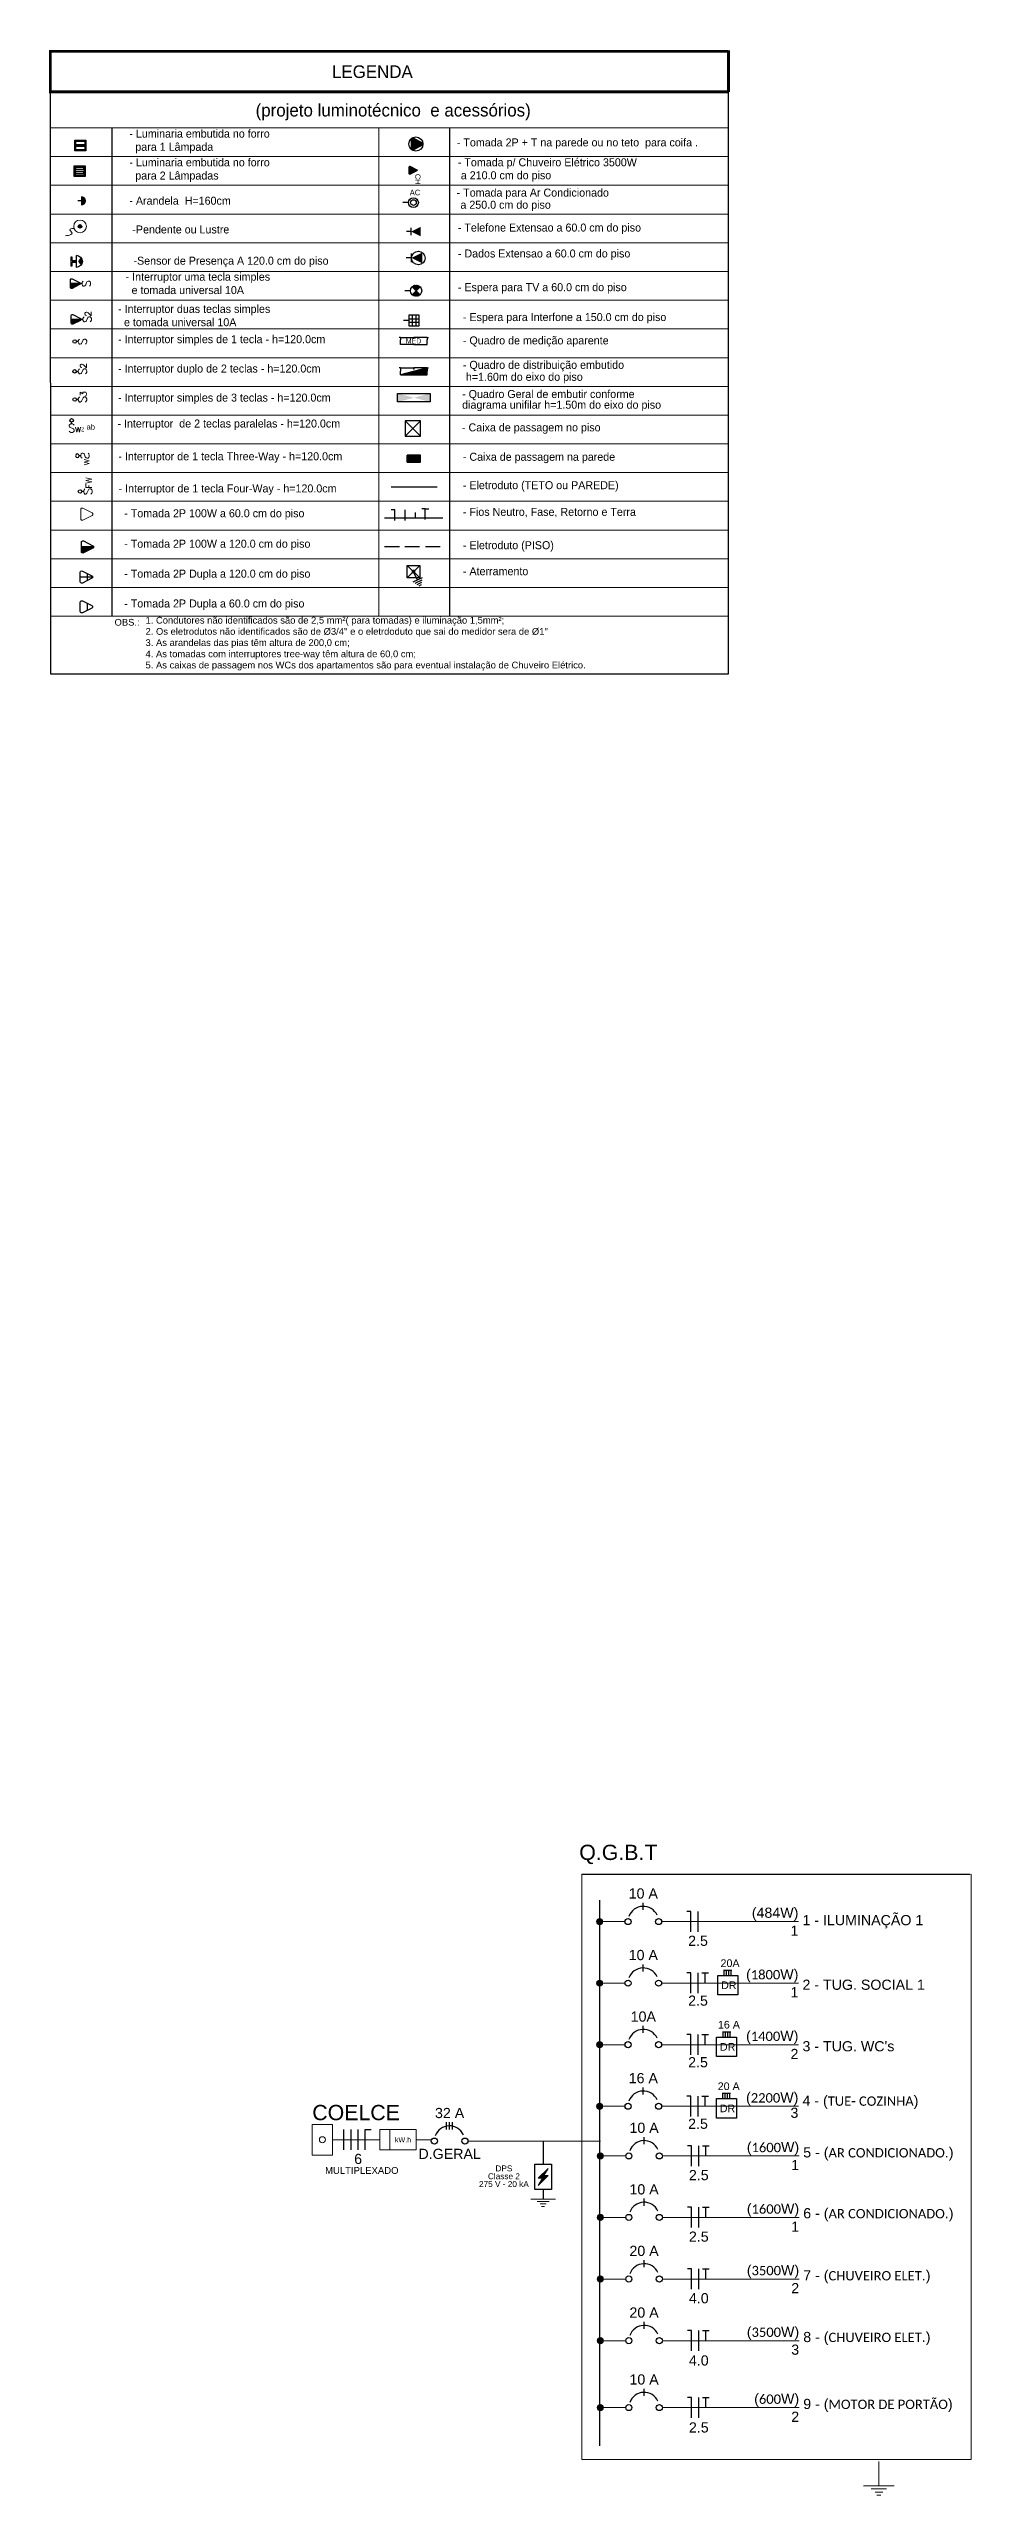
# Model space of a CAD drawing. Header units: millimetres. Extents: x -260 to 5539, y -1903 to 1459.
# Drawn here: x 2456.9 to 2478.8, y 672.7 to 730.7 of the extents above; entities that cross this region are included whole.
import ezdxf
from ezdxf.enums import TextEntityAlignment as Align

# ---------------------------------------------------------------- set-up
doc = ezdxf.new("R2010")
doc.units = ezdxf.units.MM
doc.linetypes.add('HIDDEN', pattern=[9.525, 6.35, -3.175])
for name, color, linetype in [('1', 1, 'Continuous'), ('A-PEN-V1', 64, 'Continuous'), ('AR-AUX1', 1, 'Continuous'), ('AR-AUX2', 2, 'Continuous'), ('CABO-ILUM', 3, 'Continuous'), ('CABO.ILUMI.SOLO', 6, 'Continuous'), ('FIACAO', 1, 'Continuous'), ('LUMINO', 4, 'Continuous'), ('P2', 1, 'Continuous'), ('PONTOS_ELETRICOS', 2, 'Continuous'), ('TEXTO', 7, 'Continuous'), ('TUB. AEREA', 5, 'Continuous')]:
    doc.layers.add(name, color=color, linetype=linetype)
for name, color, linetype, lineweight in [('DI-Disjuntor', 1, 'Continuous', 30), ('DI-Linhas do diagrama', 9, 'Continuous', 20), ('DI-Textos do diagrama', 7, 'Continuous', 20), ('DI-Título do diagrama', 3, 'Continuous', 30), ('LEGENDA', 7, 'Continuous', 0)]:
    doc.layers.add(name, color=color, linetype=linetype, lineweight=lineweight)
doc.styles.add('ARIAL', font='arial.ttf', dxfattribs={"height": 2})
doc.styles.add('CARIMBO_DADOS', font='arial.ttf', dxfattribs={"height": 0.1})
doc.styles.add('CENTURY', font='GOTHIC.TTF')
doc.styles.add('INTERRUPTOR', font='romant', dxfattribs={"height": 0.6})

# ---------------------------------------------------------------- blocks, each defined once
blk = doc.blocks.new('DR Tetrapolar')
at = {"layer": 'DI-Disjuntor', "linetype": 'Continuous'}
for p, q in [((6561.4, 1698.7), (6561.4, 1706.1)), ((6564.6, 1698.7), (6564.6, 1706.1)), ((6567.7, 1698.7), (6567.7, 1706.1)), ((6570.9, 1698.7), (6570.9, 1706.1))]:
    blk.add_line(p, q, dxfattribs=at)
at = {"layer": 'P2'}
blk.add_line((6560.4, 1706.1), (6571.9, 1706.1), dxfattribs=at)
blk.add_lwpolyline([(6552.3, 1698.7), (6580, 1698.7), (6580, 1671.8), (6552.3, 1671.8)], close=True, dxfattribs=at)
at = {"layer": 'P2', "insert": (6567.6, 1679.9), "char_height": 10.59, "width": 50.832, "attachment_point": 8, "line_spacing_factor": 0.798, "style": 'ARIAL'}
blk.add_mtext('DR', dxfattribs=at)
blk = doc.blocks.new('DPS')
at = {"layer": 'DI-Linhas do diagrama', "linetype": 'Continuous'}
blk.add_hatch(color=256, dxfattribs=at).paths.add_polyline_path([(3385.424, 218.518), (3385.247, 218.341), (3385.322, 218.341), (3385.247, 218.211), (3385.424, 218.388), (3385.349, 218.388)])
at = {"layer": 'DI-Disjuntor', "linetype": 'Continuous'}
blk.add_lwpolyline([(3385.186, 218.592), (3385.484, 218.592), (3385.484, 218.137), (3385.186, 218.137)], close=True, dxfattribs=at)
at = {"layer": 'DI-Linhas do diagrama', "linetype": 'Continuous'}
for p, q in [((3385.424, 218.518), (3385.247, 218.341)), ((3385.247, 218.211), (3385.424, 218.388)), ((3385.247, 218.341), (3385.322, 218.341)), ((3385.322, 218.341), (3385.247, 218.211)), ((3385.349, 218.388), (3385.424, 218.518)), ((3385.424, 218.388), (3385.349, 218.388))]:
    blk.add_line(p, q, dxfattribs=at)
blk = doc.blocks.new('aran')
h = blk.add_hatch(color=256)
h.set_gradient(color1=(87, 87, 255), color2=(71, 71, 255), tint=1)
h.paths.add_polyline_path([(966.629, -263.709, 1), (966.629, -263.549)])
for p, q in [((966.575, -263.629), (966.562, -263.629)), ((966.629, -263.629), (966.575, -263.629)), ((966.629, -263.549), (966.629, -263.709))]:
    blk.add_line(p, q)
blk.add_arc((966.629, -263.629), 0.08, 270, 90)
blk = doc.blocks.new('pendente')
h = blk.add_hatch(color=256)
h.set_gradient(color1=(87, 87, 255), color2=(71, 71, 255), tint=1)
h.paths.add_polyline_path([(968.906, -265.557, 1), (968.821, -265.557, 1)])
at = {"lineweight": 20}
blk.add_circle((968.864, -265.557), 0.15, dxfattribs=at)
blk.add_circle((968.864, -265.557), 0.0424)
blk.add_open_spline([(968.724, -265.611), (968.691, -265.606), (968.563, -265.616), (968.741, -265.734), (968.588, -265.769), (968.535, -265.779), (968.516, -265.784)], degree=3, knots=[0.0463101, 0.0463101, 0.0463101, 0.0463101, 0.1196654, 0.2264433, 0.3363036, 0.4034662, 0.4034662, 0.4034662, 0.4034662], dxfattribs=at)
blk = doc.blocks.new('T_tm')
at = {"layer": 'PONTOS_ELETRICOS'}
blk.add_hatch(color=256, dxfattribs=at).paths.add_polyline_path([(0.175, -0.018, 0.284079), (0.186, 0), (0.011, 0), (0.011, -0.068, 0.557537), (0.04, -0.086)])
blk.add_line((0.186, 0), (0.011, 0), dxfattribs=at)
blk.add_lwpolyline([(0.011, -0.068), (0.011, 0.068, -0.557537), (0.04, 0.086), (0.175, 0.018, -0.618034), (0.175, -0.018), (0.04, -0.086, -0.557537)], format="xyb", close=True, dxfattribs=at)
blk = doc.blocks.new('I_i3')
at = {"layer": 'PONTOS_ELETRICOS'}
blk.add_line((0, -0.065), (0, -0.032), dxfattribs=at)
blk.add_circle((0, 0), 0.0317, dxfattribs=at)
at = {"layer": 'PONTOS_ELETRICOS', "style": 'INTERRUPTOR'}
blk.add_text('S', height=0.15, dxfattribs=at).set_placement((0, -0.14), align=Align.MIDDLE)
blk.add_text('3', height=0.113, dxfattribs=at).set_placement((0.051, -0.213))
blk = doc.blocks.new('I_iw')
at = {"layer": 'PONTOS_ELETRICOS'}
blk.add_line((0, -0.065), (0, -0.032), dxfattribs=at)
blk.add_circle((0, 0), 0.0317, dxfattribs=at)
at = {"layer": 'PONTOS_ELETRICOS', "style": 'INTERRUPTOR'}
blk.add_text('S', height=0.15, dxfattribs=at).set_placement((0, -0.14), align=Align.MIDDLE)
blk.add_text('w', height=0.135, dxfattribs=at).set_placement((0.051, -0.213))
blk = doc.blocks.new('1pl')
h = blk.add_hatch(color=256)
h.set_gradient(color1=(0, 0, 255), color2=(0, 0, 255), tint=1)
h.paths.add_polyline_path([(968.864, -272.346), (968.864, -272.39), (968.939, -272.39), (968.939, -272.346)])
h.paths.add_polyline_path([(968.788, -272.39), (968.864, -272.39), (968.864, -272.346), (968.788, -272.346)])
blk.add_line((968.864, -272.39), (968.864, -272.346))
at = {"layer": 'LUMINO', "lineweight": 20}
for p, q in [((968.788, -272.346), (968.939, -272.346)), ((968.788, -272.39), (968.788, -272.346)), ((968.939, -272.39), (968.788, -272.39)), ((968.939, -272.346), (968.939, -272.39))]:
    blk.add_line(p, q, dxfattribs=at)
at = {"layer": 'LUMINO'}
for points in [[(968.971, -272.476), (968.755, -272.476), (968.755, -272.26), (968.971, -272.26)], [(968.949, -272.454), (968.776, -272.454), (968.776, -272.281), (968.949, -272.281)]]:
    blk.add_lwpolyline(points, close=True, dxfattribs=at)
blk = doc.blocks.new('*U52', base_point=(4832.9, -1417.2))
for p, q in [((4842.9, -1417.2), (4832.9, -1417.2)), ((4842.9, -1425.2), (4842.9, -1409.2))]:
    blk.add_line(p, q)
blk.add_trace([(4842.9, -1417.2), (4862.9, -1427.2), (4862.9, -1407.2)])
blk = doc.blocks.new('*X51')
at = {"color": 0}
for p, q in [((340.7, 364.6), (342.9, 366.7)), ((340.7, 350.4), (347.8, 357.5)), ((341.1, 364.1), (344.4, 367.4)), ((341.2, 350), (348.2, 357)), ((341.6, 363.7), (345.6, 367.7)), ((341.7, 349.6), (348.6, 356.6)), ((342, 363.2), (346.6, 367.8)), ((342.2, 349.3), (349.1, 356.2)), ((342.5, 362.8), (347.5, 367.8)), ((342.8, 349), (349.5, 355.7)), ((342.9, 362.3), (348.3, 367.8)), ((343.3, 361.9), (349.1, 367.7)), ((343.4, 348.7), (350, 355.3)), ((343.8, 361.5), (349.9, 367.5)), ((344, 348.4), (350.4, 354.8)), ((344.2, 361), (350.5, 367.3)), ((344.7, 360.6), (351.2, 367.1)), ((344.7, 348.2), (350.9, 354.4)), ((345.1, 360.1), (351.8, 366.8)), ((345.4, 348), (351.3, 353.9)), ((345.6, 359.7), (352.4, 366.5)), ((346, 359.3), (352.9, 366.2)), ((346.1, 347.9), (351.7, 353.5)), ((346.4, 358.8), (353.4, 365.8)), ((346.9, 358.4), (353.9, 365.4)), ((347, 347.8), (352.2, 353.1)), ((347.3, 357.9), (354.4, 365)), ((347.8, 347.8), (352.6, 352.6)), ((348.8, 347.9), (353.1, 352.2)), ((349.9, 348.1), (353.5, 351.7)), ((351.2, 348.6), (353.9, 351.3)), ((353.2, 349.7), (354.4, 350.9))]:
    blk.add_line(p, q, dxfattribs=at)
blk = doc.blocks.new('*U53', base_point=(4832.9, -1517.2))
for p, q in [((4842.9, -1517.2), (4832.9, -1517.2)), ((4859.9, -1524.3), (4845.8, -1510.1)), ((4859.9, -1510.1), (4845.8, -1524.3))]:
    blk.add_line(p, q)
blk.add_circle((4852.9, -1517.2), 10)
blk.add_blockref('*X51', (4505.4, -1875))
blk = doc.blocks.new('*U56', base_point=(4832.9, -1117.2))
blk.add_line((4842.9, -1117.2), (4832.9, -1117.2))
blk.add_lwpolyline([(4846.5, -1117.2, -0.198912), (4848, -1113.6, -0.198912), (4851.6, -1112.1, -0.198912), (4855.2, -1113.6, -0.198912), (4856.7, -1117.2, -0.198912), (4855.2, -1120.8, -0.198912), (4851.6, -1122.3, -0.198912), (4848, -1120.8, -0.198912), (4846.5, -1117.2)], format="xyb")
blk.add_circle((4851.6, -1117.2), 8.76)
at = {"color": 2}
blk.add_text('AC', height=10, dxfattribs=at).set_placement((4854.3, -1099.2), align=Align.MIDDLE_CENTER)
blk = doc.blocks.new('chuveiro')
at = {"layer": 'A-PEN-V1', "linetype": 'HIDDEN', "ltscale": 0.2}
blk.add_hatch(color=2, dxfattribs=at).paths.add_polyline_path([(2786.949, 81.83, 0.557537), (2786.968, 81.799), (2787.042, 81.798), (2787.042, 81.988, 0.284079), (2787.023, 81.976)])
at = {"layer": 'TUB. AEREA', "xscale": 0.8663570171499997, "yscale": 0.8663570171499997, "zscale": 0.8663570171499997, "rotation": 89.85827552236465}
blk.add_blockref('T_tm', (2787.042, 81.798), dxfattribs=at)
at = {"layer": 'LEGENDA', "style": 'ARIAL'}
blk.add_text('CH', height=0.104, rotation=360, dxfattribs=at).set_placement((2787.109, 81.93))
blk = doc.blocks.new('*U54', base_point=(4832.9, -1567.2))
for p, q in [((4804.4, -1552.2), (4801.4, -1552.2)), ((4804.4, -1552.2), (4804.4, -1557.2)), ((4804.4, -1552.2), (4832.9, -1552.2)), ((4804.4, -1567.2), (4804.4, -1557.2)), ((4832.9, -1567.2), (4804.4, -1567.2)), ((4861.4, -1552.2), (4832.9, -1552.2)), ((4832.9, -1567.2), (4861.4, -1567.2)), ((4861.4, -1552.2), (4861.4, -1557.2)), ((4861.4, -1552.2), (4864.4, -1552.2)), ((4861.4, -1567.2), (4861.4, -1557.2))]:
    blk.add_line(p, q)
blk.add_text('MED', height=10.8).set_placement((4832.4, -1559.8), align=Align.MIDDLE_CENTER)
blk = doc.blocks.new('*U55', base_point=(4832.9, -1617.2))
for p, q in [((4804.4, -1614.7), (4801.4, -1614.7)), ((4804.4, -1614.7), (4804.4, -1622.2)), ((4804.4, -1614.7), (4832.9, -1614.7)), ((4804.4, -1629.7), (4804.4, -1622.2)), ((4861.4, -1614.7), (4832.9, -1614.7)), ((4861.4, -1614.7), (4864.4, -1614.7)), ((4861.4, -1614.7), (4861.4, -1622.2)), ((4861.4, -1629.7), (4861.4, -1622.2)), ((4832.9, -1629.7), (4804.4, -1629.7)), ((4832.9, -1629.7), (4861.4, -1629.7))]:
    blk.add_line(p, q)
blk.add_point((4832.9, -1617.2))
blk.add_trace([(4861.4, -1614.7), (4804.4, -1629.7), (4861.4, -1629.7)])
blk = doc.blocks.new('*U57', base_point=(4832.9, -1467.2))
for p, q in [((4842.9, -1467.2), (4832.9, -1467.2)), ((4862.9, -1457.2), (4842.9, -1457.2)), ((4842.9, -1457.2), (4842.9, -1477.2)), ((4842.9, -1463.9), (4862.9, -1463.9)), ((4842.9, -1470.5), (4862.9, -1470.5)), ((4842.9, -1477.2), (4862.9, -1477.2)), ((4849.5, -1457.2), (4849.5, -1477.2)), ((4856.2, -1457.2), (4856.2, -1477.2)), ((4862.9, -1477.2), (4862.9, -1457.2))]:
    blk.add_line(p, q)
blk = doc.blocks.new('*U58', base_point=(8491.6, 4881.8))
at = {"linetype": 'Continuous'}
for p, q in [((8479.6, 4869.8), (8503.6, 4893.8)), ((8479.6, 4893.8), (8503.6, 4869.8)), ((8479.6, 4893.8), (8503.6, 4893.8)), ((8479.6, 4869.8), (8479.6, 4893.8)), ((8503.6, 4893.8), (8503.6, 4869.8)), ((8503.8, 4898.5), (8512.2, 4880.3)), ((8508.3, 4897.8), (8514.6, 4884.2)), ((8512.8, 4897.1), (8517, 4888)), ((8517.2, 4896.4), (8519.3, 4891.9)), ((8503.6, 4869.8), (8479.6, 4869.8)), ((8508, 4889.4), (8493.3, 4882.6))]:
    blk.add_line(p, q, dxfattribs=at)
at = {"linetype": 'Continuous', "const_width": 3.68}
blk.add_lwpolyline([(8489.7, 4881.8, 1), (8493.4, 4881.8, 1)], format="xyb", close=True, dxfattribs=at)
blk = doc.blocks.new('SENSOR')
at = {"layer": 'PONTOS_ELETRICOS'}
blk.add_hatch(color=256, dxfattribs=at).paths.add_polyline_path([(0.019, -0.147, 0.264366), (0.101, -0.147, 0.769988)])
for p, q in [((0, 0), (0.051, 0)), ((0.051, 0), (0.12, 0)), ((-0.023, -0.075), (0.143, -0.075)), ((0.06, -0.075), (0.06, -0.019))]:
    blk.add_line(p, q, dxfattribs=at)
for points in [[(0.051, -0.075), (0.051, -0.019), (0, -0.019), (0, 0), (0.051, 0)], [(0.038, 0), (0.051, 0)], [(0.07, 0), (0.083, 0)], [(0.07, 0), (0.12, 0), (0.12, -0.019), (0.07, -0.019), (0.07, -0.075)], [(0.083, -0.019), (0.07, -0.019)]]:
    blk.add_lwpolyline(points, dxfattribs=at)
for centre, radius, start, end in [((0.06, -0.075), 0.0832, 180, 0), ((0.06, -0.158), 0.0425, 14.8083, 165.1917)]:
    blk.add_arc(centre, radius, start, end, dxfattribs=at)

msp = doc.modelspace()

# ---------------------------------------------------------------- hatches: boundary and pattern name
at = {"layer": 'LUMINO'}
for points in [[(2465.581, 728.607, 0.259933), (2465.549, 728.606, 0.008631), (2465.545, 728.602, 0.212251), (2465.534, 728.578), (2465.534, 728.361, 0.212251), (2465.545, 728.337, 0.008631), (2465.549, 728.333, 0.259933), (2465.581, 728.332), (2465.798, 728.441, 0.284077), (2465.816, 728.469), (2465.816, 728.469, 0.284077), (2465.798, 728.498)], [(2465.282, 722.993), (2465.914, 722.993), (2465.914, 723.159)], [(2465.44, 721.084), (2465.44, 720.918), (2465.756, 720.918), (2465.756, 721.084)], [(2457.977, 718.873, 0.284079), (2457.996, 718.903), (2457.704, 718.903), (2457.704, 718.79, 0.557537), (2457.752, 718.76)]]:
    msp.add_hatch(color=256, dxfattribs=at).paths.add_polyline_path(points)
h = msp.add_hatch(color=256, dxfattribs=at)
h.paths.add_polyline_path([(2465.602, 722.447), (2465.218, 722.548), (2465.218, 722.345)])
h.paths.add_polyline_path([(2465.602, 722.447), (2465.986, 722.345), (2465.986, 722.548)])

# ---------------------------------------------------------------- linework, layer by layer
at = {"lineweight": 20}
msp.add_line((2464.771, 728.854), (2464.771, 717.258), dxfattribs=at)
msp.add_line((2469.589, 687.393), (2478.807, 687.393))
msp.add_lwpolyline([(2456.967, 729.707), (2456.97, 715.894), (2473.071, 715.894), (2473.071, 729.707)])
at = {"layer": '1', "ltscale": 0.5, "const_width": 0.0213}
msp.add_lwpolyline([(2456.967, 728.854), (2473.071, 728.854)], dxfattribs=at)
at = {"layer": 'AR-AUX1', "linetype": 'Continuous', "const_width": 0.0667}
for points in [[(2473.071, 730.672), (2456.967, 730.672), (2456.967, 729.707), (2473.071, 729.707)], [(2473.071, 730.694), (2473.071, 729.707)]]:
    msp.add_lwpolyline(points, dxfattribs=at)
at = {"layer": 'AR-AUX2'}
for p, q in [((2458.434, 717.258), (2458.435, 728.854)), ((2466.453, 717.258), (2466.454, 728.854))]:
    msp.add_line(p, q, dxfattribs=at)
at = {"layer": 'CABO-ILUM'}
for p, q in [((2472.178, 686.508), (2472.081, 686.508)), ((2472.178, 686.025), (2472.178, 686.508)), ((2472.347, 686.025), (2472.347, 686.508)), ((2472.178, 685.047), (2472.081, 685.047)), ((2472.178, 684.564), (2472.178, 685.047)), ((2472.347, 684.564), (2472.347, 685.047)), ((2472.439, 685.047), (2472.593, 685.047)), ((2472.516, 684.805), (2472.516, 685.047)), ((2472.178, 683.585), (2472.081, 683.585)), ((2472.178, 683.102), (2472.178, 683.585)), ((2472.347, 683.102), (2472.347, 683.585)), ((2472.439, 683.585), (2472.593, 683.585)), ((2472.516, 683.344), (2472.516, 683.585)), ((2472.178, 682.124), (2472.081, 682.124)), ((2472.178, 681.641), (2472.178, 682.124)), ((2472.347, 681.641), (2472.347, 682.124)), ((2472.439, 682.124), (2472.593, 682.124)), ((2472.516, 681.882), (2472.516, 682.124)), ((2463.938, 680.846), (2463.938, 681.329)), ((2464.107, 680.846), (2464.107, 681.329)), ((2464.276, 680.846), (2464.276, 681.329)), ((2464.445, 680.846), (2464.445, 681.329)), ((2464.445, 681.329), (2464.584, 681.329)), ((2472.196, 680.945), (2472.1, 680.945)), ((2472.196, 680.462), (2472.196, 680.945)), ((2472.365, 680.462), (2472.365, 680.945)), ((2472.457, 680.945), (2472.612, 680.945)), ((2472.534, 680.704), (2472.534, 680.945)), ((2472.196, 679.484), (2472.1, 679.484)), ((2472.196, 679.484), (2472.1, 679.484)), ((2472.196, 679.001), (2472.196, 679.484)), ((2472.196, 679.001), (2472.196, 679.484)), ((2472.365, 679.001), (2472.365, 679.484)), ((2472.365, 679.001), (2472.365, 679.484)), ((2472.457, 679.484), (2472.612, 679.484)), ((2472.457, 679.484), (2472.612, 679.484)), ((2472.534, 679.242), (2472.534, 679.484)), ((2472.534, 679.242), (2472.534, 679.484)), ((2472.196, 678.023), (2472.1, 678.023)), ((2472.196, 677.539), (2472.196, 678.023)), ((2472.365, 677.539), (2472.365, 678.023)), ((2472.457, 678.023), (2472.612, 678.023)), ((2472.534, 677.781), (2472.534, 678.023)), ((2472.196, 676.559), (2472.1, 676.559)), ((2472.196, 676.076), (2472.196, 676.559)), ((2472.365, 676.076), (2472.365, 676.559)), ((2472.457, 676.559), (2472.612, 676.559)), ((2472.534, 676.317), (2472.534, 676.559)), ((2472.196, 674.969), (2472.1, 674.969)), ((2472.196, 674.486), (2472.196, 674.969)), ((2472.365, 674.486), (2472.365, 674.969)), ((2472.457, 674.969), (2472.612, 674.969)), ((2472.534, 674.728), (2472.534, 674.969))]:
    msp.add_line(p, q, dxfattribs=at)
at = {"layer": 'CABO.ILUMI.SOLO', "ltscale": 0.05}
for p, q in [((2470.009, 686.779), (2470.009, 676.81)), ((2470.009, 676.81), (2470.009, 673.822))]:
    msp.add_line(p, q, dxfattribs=at)
at = {"layer": 'DI-Linhas do diagrama', "linetype": 'Continuous'}
for p, q in [((2470.082, 686.267), (2470.613, 686.267)), ((2471.483, 686.267), (2474.731, 686.267)), ((2470.082, 684.805), (2470.613, 684.805)), ((2471.483, 684.805), (2474.731, 684.805)), ((2470.082, 683.344), (2470.613, 683.344)), ((2471.483, 683.344), (2474.731, 683.344)), ((2470.082, 681.882), (2470.613, 681.882)), ((2471.483, 681.882), (2474.731, 681.882)), ((2463.671, 681.45), (2463.188, 681.45)), ((2463.188, 681.45), (2463.188, 680.725)), ((2463.671, 680.725), (2463.671, 681.45)), ((2465.029, 680.846), (2465.029, 681.329)), ((2463.188, 680.725), (2463.671, 680.725)), ((2463.502, 681.087), (2463.502, 681.087)), ((2463.671, 681.087), (2464.788, 681.087)), ((2465.658, 681.087), (2466.021, 681.087)), ((2466.883, 681.055), (2468.843, 681.055)), ((2468.843, 681.055), (2470.028, 681.055)), ((2470.1, 680.704), (2470.632, 680.704)), ((2471.501, 680.704), (2474.749, 680.704)), ((2470.1, 679.242), (2470.632, 679.242)), ((2470.1, 679.242), (2470.632, 679.242)), ((2471.501, 679.242), (2474.749, 679.242)), ((2471.501, 679.242), (2474.749, 679.242)), ((2470.1, 677.781), (2470.632, 677.781)), ((2471.501, 677.781), (2474.749, 677.781)), ((2470.1, 676.317), (2470.632, 676.317)), ((2471.501, 676.317), (2474.749, 676.317)), ((2470.1, 674.728), (2470.632, 674.728)), ((2471.501, 674.728), (2474.749, 674.728))]:
    msp.add_line(p, q, dxfattribs=at)
at = {"layer": 'DI-Linhas do diagrama', "linetype": 'Continuous', "const_width": 0.0725}
for points in [[(2470.045, 686.267, 1), (2469.973, 686.267, 1)], [(2470.045, 684.805, 1), (2469.973, 684.805, 1)], [(2470.045, 683.344, 1), (2469.973, 683.344, 1)], [(2470.045, 681.882, 1), (2469.973, 681.882, 1)], [(2470.064, 680.704, 1), (2469.992, 680.704, 1)], [(2470.064, 679.242, 1), (2469.992, 679.242, 1)], [(2470.064, 679.242, 1), (2469.992, 679.242, 1)], [(2470.064, 677.781, 1), (2469.992, 677.781, 1)], [(2470.064, 676.317, 1), (2469.992, 676.317, 1)], [(2470.064, 674.728, 1), (2469.992, 674.728, 1)]]:
    msp.add_lwpolyline(points, format="xyb", close=True, dxfattribs=at)
at = {"layer": 'DI-Linhas do diagrama', "linetype": 'Continuous'}
msp.add_lwpolyline([(2464.788, 680.846), (2464.788, 681.329), (2465.658, 681.329), (2465.658, 680.846), (2464.788, 680.846)], close=True, dxfattribs=at)
for centre in [(2470.009, 686.267), (2470.009, 684.805), (2470.009, 683.344), (2470.009, 681.882), (2463.429, 681.087), (2470.028, 680.704), (2470.028, 679.242), (2470.028, 679.242), (2470.028, 677.781), (2470.028, 676.317), (2470.028, 674.728)]:
    msp.add_circle(centre, 0.0725, dxfattribs=at)
at = {"layer": 'DI-Textos do diagrama'}
for p, q in [((2469.589, 673.495), (2469.589, 687.393)), ((2478.832, 687.393), (2478.832, 673.495)), ((2469.589, 673.495), (2478.832, 673.495))]:
    msp.add_line(p, q, dxfattribs=at)
at = {"layer": 'DI-Textos do diagrama', "linetype": 'Continuous'}
for p, q in [((2468.378, 679.68), (2468.96, 679.68)), ((2468.524, 679.622), (2468.815, 679.622)), ((2468.596, 679.564), (2468.742, 679.564)), ((2468.633, 679.506), (2468.705, 679.506)), ((2476.642, 673.448), (2476.642, 672.869)), ((2476.28, 672.869), (2477.005, 672.869)), ((2476.461, 672.796), (2476.824, 672.796)), ((2476.552, 672.724), (2476.733, 672.724)), ((2476.597, 672.651), (2476.688, 672.651))]:
    msp.add_line(p, q, dxfattribs=at)
at = {"layer": 'FIACAO'}
for p, q in [((2471.048, 686.544), (2471.048, 686.713)), ((2471.048, 685.083), (2471.048, 685.252)), ((2471.048, 683.622), (2471.048, 683.791)), ((2471.048, 682.16), (2471.048, 682.329)), ((2466.376, 681.333), (2466.376, 681.502)), ((2466.448, 681.333), (2466.448, 681.502)), ((2466.521, 681.333), (2466.521, 681.502)), ((2468.669, 681.055), (2468.669, 680.504)), ((2471.067, 680.981), (2471.067, 681.151)), ((2468.669, 679.904), (2468.669, 679.68)), ((2471.067, 679.52), (2471.067, 679.689)), ((2471.067, 679.52), (2471.067, 679.689)), ((2471.067, 678.059), (2471.067, 678.228)), ((2471.067, 676.595), (2471.067, 676.764)), ((2471.067, 675.006), (2471.067, 675.175))]:
    msp.add_line(p, q, dxfattribs=at)
for centre in [(2470.686, 686.267), (2471.41, 686.267), (2470.686, 684.805), (2471.41, 684.805), (2470.686, 683.344), (2471.41, 683.344), (2470.686, 681.882), (2471.41, 681.882), (2466.086, 681.055), (2466.811, 681.055), (2470.704, 680.704), (2471.429, 680.704), (2470.704, 679.242), (2470.704, 679.242), (2471.429, 679.242), (2471.429, 679.242), (2470.704, 677.781), (2471.429, 677.781), (2470.704, 676.317), (2471.429, 676.317), (2470.704, 674.728), (2471.429, 674.728)]:
    msp.add_circle(centre, 0.0725, dxfattribs=at)
for centre in [(2471.048, 686.267), (2471.048, 684.805), (2471.048, 683.344), (2471.048, 681.882), (2466.448, 681.055), (2471.067, 680.704), (2471.067, 679.242), (2471.067, 679.242), (2471.067, 677.781), (2471.067, 676.317), (2471.067, 674.728)]:
    msp.add_arc(centre, 0.362, 25, 160, dxfattribs=at)
at = {"layer": 'LEGENDA'}
for p, q in [((2456.967, 728.172), (2473.071, 728.172)), ((2456.967, 727.489), (2473.071, 727.489)), ((2456.967, 727.489), (2473.071, 727.489)), ((2456.967, 726.807), (2473.071, 726.807)), ((2456.967, 726.807), (2473.071, 726.807)), ((2456.968, 726.125), (2473.071, 726.125)), ((2456.968, 726.125), (2473.071, 726.125)), ((2456.968, 726.125), (2473.071, 726.125)), ((2456.968, 726.125), (2473.071, 726.125)), ((2456.968, 726.125), (2473.071, 726.125)), ((2456.968, 726.125), (2473.071, 726.125)), ((2456.968, 725.443), (2473.071, 725.443)), ((2456.968, 725.443), (2473.071, 725.443)), ((2456.968, 725.443), (2473.071, 725.443)), ((2456.968, 725.443), (2473.071, 725.443)), ((2456.968, 725.443), (2473.071, 725.443)), ((2456.968, 724.761), (2473.071, 724.761)), ((2456.968, 724.079), (2473.071, 724.079)), ((2456.968, 723.397), (2473.071, 723.397)), ((2456.968, 722.715), (2473.071, 722.715)), ((2456.969, 722.033), (2473.071, 722.033)), ((2456.969, 721.351), (2473.071, 721.351)), ((2456.969, 720.669), (2473.071, 720.669)), ((2456.969, 719.987), (2473.071, 719.987)), ((2456.969, 719.304), (2473.071, 719.304)), ((2456.969, 719.304), (2473.071, 719.304)), ((2456.97, 718.622), (2473.071, 718.622)), ((2456.97, 717.94), (2473.071, 717.94)), ((2456.97, 717.258), (2473.071, 717.258)), ((2456.97, 717.258), (2473.071, 717.258)), ((2456.97, 715.894), (2473.071, 715.894)), ((2456.97, 715.894), (2473.071, 715.894))]:
    msp.add_line(p, q, dxfattribs=at)
msp.add_lwpolyline([(2457.689, 719.569), (2457.689, 719.794, -0.557537), (2457.737, 719.824), (2457.962, 719.711, -0.618034), (2457.962, 719.652), (2457.737, 719.539, -0.557537)], format="xyb", close=True, dxfattribs=at)
at = {"layer": 'LUMINO'}
for p, q in [((2457.576, 727.911), (2457.757, 727.911)), ((2457.576, 727.858), (2457.576, 727.911)), ((2457.757, 727.858), (2457.576, 727.858)), ((2457.576, 727.815), (2457.757, 727.815)), ((2457.576, 727.762), (2457.576, 727.815)), ((2457.757, 727.762), (2457.576, 727.762)), ((2457.757, 727.911), (2457.757, 727.858)), ((2457.757, 727.815), (2457.757, 727.762)), ((2457.722, 725.155), (2457.678, 725.155)), ((2457.742, 724.307), (2457.698, 724.307)), ((2457.631, 723.78), (2457.587, 723.78)), ((2457.631, 723.071), (2457.587, 723.071)), ((2465.397, 721.895), (2465.757, 721.535)), ((2465.757, 721.895), (2465.397, 721.535)), ((2465.44, 720.918), (2465.44, 721.084)), ((2457.759, 720.221), (2457.715, 720.221)), ((2465.064, 720.328), (2466.15, 720.328)), ((2464.904, 719.597), (2466.291, 719.597)), ((2464.905, 719.597), (2465.257, 719.597)), ((2465.147, 719.783), (2465.063, 719.783)), ((2465.147, 719.53), (2465.147, 719.783)), ((2465.394, 719.53), (2465.394, 719.783)), ((2465.636, 719.597), (2465.636, 719.723)), ((2465.869, 719.808), (2465.785, 719.808)), ((2465.869, 719.555), (2465.869, 719.808)), ((2465.869, 719.808), (2465.954, 719.808)), ((2457.996, 718.903), (2457.704, 718.903)), ((2464.905, 718.915), (2465.257, 718.915)), ((2465.382, 718.915), (2465.733, 718.915)), ((2465.875, 718.915), (2466.227, 718.915)), ((2457.679, 718.19), (2457.971, 718.19)), ((2457.84, 718.276), (2457.84, 718.104)), ((2457.84, 717.568), (2457.84, 717.396))]:
    msp.add_line(p, q, dxfattribs=at)
for points in [[(2465.534, 728.578), (2465.534, 728.361, 0.557537), (2465.581, 728.332), (2465.798, 728.441, 0.618034), (2465.798, 728.498), (2465.581, 728.607, 0.557537)], [(2457.704, 718.79), (2457.704, 719.015, -0.557537), (2457.752, 719.045), (2457.977, 718.932, -0.618034), (2457.977, 718.873), (2457.752, 718.76, -0.557537)], [(2457.679, 718.077), (2457.679, 718.302, -0.557537), (2457.727, 718.332), (2457.952, 718.219, -0.618034), (2457.952, 718.16), (2457.727, 718.047, -0.557537)], [(2457.679, 717.369), (2457.679, 717.594, -0.557537), (2457.727, 717.624), (2457.952, 717.511, -0.618034), (2457.952, 717.452), (2457.727, 717.339, -0.557537)]]:
    msp.add_lwpolyline(points, format="xyb", close=True, dxfattribs=at)
for points in [[(2457.795, 727.696), (2457.536, 727.696), (2457.536, 727.955), (2457.795, 727.955)], [(2457.769, 727.722), (2457.561, 727.722), (2457.561, 727.929), (2457.769, 727.929)], [(2465.282, 722.993), (2465.914, 722.993), (2465.914, 723.159)], [(2465.214, 722.548), (2465.986, 722.548), (2465.986, 722.348), (2465.214, 722.348)], [(2465.397, 721.535), (2465.757, 721.535), (2465.757, 721.895), (2465.397, 721.895)]]:
    msp.add_lwpolyline(points, close=True, dxfattribs=at)
msp.add_lwpolyline([(2465.44, 720.918), (2465.756, 720.918), (2465.756, 721.084), (2465.44, 721.084)], dxfattribs=at)
for centre, radius in [((2465.648, 728.469), 0.168), ((2465.706, 725.763), 0.162), ((2457.545, 723.78), 0.0422), ((2457.545, 723.071), 0.0422), ((2457.673, 720.221), 0.0422)]:
    msp.add_circle(centre, radius, dxfattribs=at)

# ---------------------------------------------------------------- block references
at = {"layer": 'FIACAO', "xscale": 1.319999999999993, "yscale": 1.319999999999993, "zscale": 1.319999999999993}
msp.add_blockref('DPS', (-1999.974, 391.963), dxfattribs=at)
at = {"layer": 'LUMINO'}
for name, p, xscale, yscale, zscale in [('1pl', (1295.044, 1055.276), 1.199999999999818, 1.199999999999818, 1.199999999999818), ('aran', (1297.749, 1043.475), 1.199999999999818, 1.199999999999818, 1.199999999999818), ('*U56', (2465.341, 727.078), 0.01330724378431114, 0.01330724378431114, 0.01330724378431114), ('*U52', (2465.427, 726.391), 0.01108936982018349, 0.01108936982018349, 0.01108936982018349), ('*U52', (2465.415, 725.766), 0.01281280136754503, 0.01281280136754503, 0.01281280136754503), ('T_tm', (2457.43, 725.155), 1.330724378341074, 1.330724378341074, 1.330724378341074), ('*U53', (2465.387, 724.987), 0.01330724378431114, 0.01330724378431114, 0.01330724378431114), ('T_tm', (2457.45, 724.307), 1.330724378341074, 1.330724378341074, 1.330724378341074), ('*U57', (2465.354, 724.28), 0.0125000000007276, 0.0125000000007276, 0.0125000000007276), ('*U54', (2465.598, 723.712), 0.01108936982018349, 0.01108936982018349, 0.01108936982018349), ('*U55', (2465.598, 723.131), 0.01108936982018349, 0.01108936982018349, 0.01108936982018349), ('I_iw', (2457.473, 721.909), 1.330724378341074, 1.330724378341074, 1.330724378341074)]:
    msp.add_blockref(name, p, dxfattribs=dict(at, xscale=xscale, yscale=yscale, zscale=zscale))
for name, p, xscale, yscale, zscale, rotation in [('chuveiro', (2367.316, 4072.291), 1.200000000000045, 1.200000000000045, 1.200000000000045, 269.9999999649342), ('I_i3', (2457.545, 722.404), 1.330724378342211, 1.330724378342211, 1.330724378342211, 90), ('I_iw', (2457.607, 721.068), -1.330724378342211, 1.330724378342211, 1.330724378342129, 90), ('*U58', (2465.592, 718.318), 0.01234627627934515, 0.01234627627934515, 0.01234627627934515, 270)]:
    msp.add_blockref(name, p, dxfattribs=dict(at, xscale=xscale, yscale=yscale, zscale=zscale, rotation=rotation))
msp.add_blockref('pendente', (1488.808, 992.071), dxfattribs=at)
at = {"layer": 'P2', "xscale": 0.01716000000050144, "yscale": 0.01716000000050144, "zscale": 0.01716000000050144}
for p in [(2360.378, 655.837), (2360.351, 654.375), (2360.346, 652.914)]:
    msp.add_blockref('DR Tetrapolar', p, dxfattribs=at)
at = {"layer": 'PONTOS_ELETRICOS', "xscale": -1.728000000000065, "yscale": 1.728000000000065, "zscale": 1.728, "rotation": 90}
msp.add_blockref('SENSOR', (2457.454, 725.787), dxfattribs=at)

# ---------------------------------------------------------------- texts
at = {"layer": 'CABO-ILUM', "insert": (2463.187, 681.547), "char_height": 0.3623, "width": 1.30439, "attachment_point": 7, "line_spacing_factor": 0.798, "style": 'ARIAL'}
msp.add_mtext('COELCE', dxfattribs=at)
at = {"layer": 'DI-Textos do diagrama', "line_spacing_factor": 0.798, "style": 'ARIAL'}
for s, insert, char_height, width, attachment_point in [('10{\\fArial|b0|i0|c238|p34; A}', (2471.048, 686.811), 0.24155, 1.15946, 8), ('{\\fArial|b0|i0|c204|p34;(}484{\\fArial|b0|i0|c238|p34;W)}', (2474.731, 686.284), 0.24155, 2.02905, 9), ('1 - ILUMINAÇÃO 1', (2474.828, 686.106), 0.24155, 3.47837, 7), ('2.5', (2472.347, 685.687), 0.2416, 1.15946, 8), ('1', (2474.731, 685.929), 0.242, 0.28986, 9), ('10{\\fArial|b0|i0|c238|p34; A}', (2471.048, 685.349), 0.24155, 1.15946, 8), ('20{\\fArial|b0|i0|c238|p34;A}', (2473.108, 685.186), 0.18172, 0.87228, 8), ('{\\fArial|b0|i0|c238|p34;(\\fCalibri|b0|i0|c0|p34;\\H0.9167x;1800\\fArial|b0|i0|c238|p34;\\H1.091x;W)}', (2474.731, 684.822), 0.24155, 2.02905, 9), ('2 - TUG. SOCIAL 1', (2474.828, 684.644), 0.24155, 3.47837, 7), ('10{\\fArial|b0|i0|c238|p34;A}', (2471.048, 683.888), 0.24155, 1.15946, 8), ('2.5', (2472.347, 684.266), 0.2416, 1.15946, 8), ('1', (2474.731, 684.468), 0.242, 0.28986, 9), ('16{\\fArial|b0|i0|c238|p34; A}', (2473.081, 683.725), 0.18172, 0.87228, 8), ('{\\fArial|b0|i0|c238|p34;(\\fCalibri|b0|i0|c0|p34;\\H0.9167x;1400\\fArial|b0|i0|c238|p34;\\H1.091x;W)}', (2474.731, 683.361), 0.24155, 2.31892, 9), ('2.5', (2472.347, 682.804), 0.2416, 1.15946, 8), ('2', (2474.731, 683.003), 0.242, 0.28986, 9), ("{\\fArial|b0|i0|c186|p34;3 \\fArial|b0|i0|c204|p34;- }TUG. {\\fArial|b0|i0|c204|p34;WC}'s", (2474.828, 683.183), 0.24155, 4.1442, 7), ('16{\\fArial|b0|i0|c238|p34; A}', (2471.048, 682.426), 0.24155, 1.15946, 8), ('20{\\fArial|b0|i0|c238|p34; A}', (2473.076, 682.264), 0.18172, 0.87228, 8), ('32{\\fArial|b0|i0|c238|p34; A}', (2466.449, 681.598), 0.24155, 1.15946, 8), ('{\\fArial|b0|i0|c238|p34;(\\fCalibri|b0|i0|c0|p34;\\H0.9167x;2200\\fArial|b0|i0|c238|p34;\\H1.091x;W)}', (2474.731, 681.899), 0.24155, 2.31892, 9), ('3', (2474.731, 681.604), 0.242, 0.28986, 9), ('{\\fArial|b0|i0|c186|p34;4} -{\\fArial|b0|i0|c186|p34; (\\fCalibri|b0|i0|c0|p34;\\H0.9167x;TUE- COZINHA\\fArial|b0|i0|c186|p34;\\H1.091x;)}', (2474.828, 681.821), 0.241554, 3.47837, 7), ('{\\fArial|b0|i0|c186|p34;1}0{\\fArial|b0|i0|c238|p34; A}', (2471.066, 681.247), 0.24155, 1.15946, 8), ('2.5', (2472.347, 681.343), 0.2416, 1.15946, 8), ('6', (2464.276, 680.508), 0.242, 1.15946, 8), ('kW.h', (2465.15, 681.026), 0.1208, 0.57973, 7), ('D.GERAL', (2466.449, 680.628), 0.2416, 1.15946, 8), ('{\\fArial|b0|i0|c238|p34;(\\fCalibri|b0|i0|c0|p34;\\H0.9167x;1600\\fArial|b0|i0|c238|p34;\\H1.091x;W)}', (2474.749, 680.72), 0.24155, 2.31892, 9), ('{\\fArial|b0|i0|c204|p34;5\\fArial|b0|i0|c238|p34; }- {\\fArial|b0|i0|c238|p34;(\\fCalibri|b0|i0|c0|p34;\\H0.9167x;AR CONDICIONADO\\fArial|b0|i0|c186|p34;\\H1.091x;.\\H0.9999x;)}', (2474.846, 680.594), 0.241554, 6.66688, 7), ('MULTIPLEXADO', (2464.363, 680.275), 0.16165, 0.77592, 8), ('DPS\\PClasse 2\\P275 V - 20 kA', (2467.738, 680.22), 0.13967, 1.17843, 5), ('2.5', (2472.366, 680.124), 0.2416, 1.15946, 8), ('1', (2474.749, 680.366), 0.242, 0.28986, 9), ('{\\fArial|b0|i0|c186|p34;10} {\\fArial|b0|i0|c238|p34;A}', (2471.066, 679.786), 0.24155, 1.15946, 8), ('{\\fArial|b0|i0|c238|p34;(\\fCalibri|b0|i0|c0|p34;\\H0.9167x;1600\\fArial|b0|i0|c238|p34;\\H1.091x;W)}', (2474.749, 679.259), 0.24155, 2.31892, 9), ('2.5', (2472.366, 678.663), 0.2416, 1.15946, 8), ('1', (2474.749, 678.904), 0.242, 0.28986, 9), ('{\\fArial|b0|i0|c204|p34;6} -{\\fArial|b0|i0|c238|p34; (\\fCalibri|b0|i0|c0|p34;\\H0.9167x;AR CONDICIONADO\\fArial|b0|i0|c186|p34;\\H1.091x;.\\H0.9999x;)}', (2474.846, 679.149), 0.241554, 6.66688, 7), ('2{\\fArial|b0|i0|c186|p34;0\\fArial|b0|i0|c238|p34; A}', (2471.066, 678.325), 0.24155, 1.15946, 8), ('{\\fArial|b0|i0|c238|p34;(\\fCalibri|b0|i0|c0|p34;\\H0.9167x;3500\\fArial|b0|i0|c238|p34;\\H1.091x;W)}', (2474.749, 677.798), 0.24155, 2.31892, 9), ('7{\\fArial|b0|i0|c238|p34; }- {\\fArial|b0|i0|c238|p34;(\\fCalibri|b0|i0|c0|p34;\\H0.9167x;CHUVEIRO ELET\\fArial|b0|i0|c186|p34;\\H1.091x;.\\H0.9999x;)}', (2474.846, 677.675), 0.241554, 6.66688, 7), ('4.0', (2472.366, 677.201), 0.2416, 1.15946, 8), ('2', (2474.749, 677.443), 0.242, 0.28986, 9), ('2{\\fArial|b0|i0|c238|p34;0 A}', (2471.066, 676.861), 0.24155, 1.15946, 8), ('{\\fArial|b0|i0|c238|p34;(\\fCalibri|b0|i0|c0|p34;\\H0.9167x;3500\\fArial|b0|i0|c238|p34;\\H1.091x;W)}', (2474.749, 676.334), 0.24155, 2.31892, 9), ('3', (2474.749, 675.979), 0.242, 0.28986, 9), ('8 - {\\fArial|b0|i0|c238|p34;(\\fCalibri|b0|i0|c0|p34;\\H0.9167x;CHUVEIRO ELET\\fArial|b0|i0|c186|p34;\\H1.091x;.\\H0.9999x;)}', (2474.846, 676.211), 0.241554, 6.66688, 7), ('1{\\fArial|b0|i0|c238|p34;0 A}', (2471.066, 675.272), 0.24155, 1.15946, 8), ('4.0', (2472.366, 675.723), 0.2416, 1.15946, 8), ('{\\fArial|b0|i0|c238|p34;(\\fCalibri|b0|i0|c0|p34;\\H0.9167x;600\\fArial|b0|i0|c238|p34;\\H1.091x;W)}', (2474.749, 674.745), 0.24155, 2.31892, 9), ('9 -{\\fArial|b0|i0|c238|p34; (\\fCalibri|b0|i0|c0|p34;\\H0.9167x;MOTOR DE PORTÃO\\fArial|b0|i0|c186|p34;\\H1.091x;)}', (2474.846, 674.622), 0.241554, 6.66688, 7), ('2.5', (2472.366, 674.133), 0.2416, 1.15946, 8), ('2', (2474.749, 674.39), 0.242, 0.28986, 9)]:
    msp.add_mtext(s, dxfattribs=dict(at, insert=insert, char_height=char_height, width=width, attachment_point=attachment_point))
at = {"layer": 'DI-Título do diagrama', "insert": (2469.527, 687.63), "char_height": 0.3623, "width": 6.08715, "attachment_point": 7, "line_spacing_factor": 0.798, "style": 'ARIAL'}
msp.add_mtext('Q.G.B.T', dxfattribs=at)
at = {"layer": 'LEGENDA', "style": 'ARIAL'}
for s, height, p in [('1. Condutores não identificados são de 2,5 mm²( para tomadas) e iluminação 1,5mm²;', 0.15969, (2459.228, 717.084)), ('OBS.:', 0.1597, (2458.492, 717.035)), ('3. As arandelas das pias têm altura de 200,0 cm;', 0.15969, (2459.228, 716.552)), ("2. Os eletrodutos não identificados são de %%C3/4'' e o eletrdoduto que sai do medidor sera de %%C1''", 0.159687, (2459.228, 716.818)), ('4. As tomadas com interruptores tree-way têm altura de 60,0 cm;', 0.15969, (2459.228, 716.285)), ('5. As caixas de passagem nos WCs dos apartamentos são para eventual instalação de Chuveiro Elétrico.', 0.15969, (2459.228, 716.019))]:
    msp.add_text(s, height=height, dxfattribs=at).set_placement(p)
at = {"layer": 'LUMINO', "style": 'INTERRUPTOR'}
for p in [(2457.822, 725.154), (2457.842, 724.306), (2457.731, 723.779), (2457.731, 723.071), (2457.859, 720.22)]:
    msp.add_text('S', height=0.2, rotation=90, dxfattribs=at).set_placement(p, align=Align.MIDDLE)
at = {"layer": 'LUMINO'}
for s, height, rotation, style, p in [('2', 0.15, 90, 'INTERRUPTOR', (2457.939, 724.375)), ('2', 0.15, 90, 'INTERRUPTOR', (2457.828, 723.14)), ('2', 0.101, 180, 'CARIMBO_DADOS', (2457.777, 721.737)), ('FW', 0.1497, 90, 'INTERRUPTOR', (2457.956, 720.289))]:
    msp.add_text(s, height=height, rotation=rotation, dxfattribs=dict(at, style=style)).set_placement(p)
msp.add_text('ab', height=0.1331, dxfattribs=at).set_placement((2457.828, 721.685))
at = {"layer": 'TEXTO', "style": 'CENTURY'}
for s, p in [('LEGENDA', (2463.656, 730.037)), ('(projeto luminotécnico  e acessórios)', (2461.842, 729.123))]:
    msp.add_text(s, height=0.3, dxfattribs=at).set_placement(p)
at = {"layer": 'TEXTO', "color": 1, "style": 'CENTURY'}
for s, p in [('- Luminaria embutida no forro ', (2458.844, 728.622)), ('  para 1 Lâmpada', (2458.844, 728.308)), ('- Tomada 2P + T na parede ou no teto  para coifa .', (2466.62, 728.413)), ('- Luminaria embutida no forro ', (2458.844, 727.94)), ('  para 2 Lâmpadas', (2458.844, 727.626)), ('- Tomada p/ Chuveiro Elétrico 3500W ', (2466.644, 727.941)), (' a 210.0 cm do piso', (2466.644, 727.633)), ('- Arandela  H=160cm', (2458.844, 727.029)), ('- Tomada para Ar Condicionado ', (2466.616, 727.221)), ('a 250.0 cm do piso', (2466.705, 726.933)), (' -Pendente ou Lustre', (2458.844, 726.346)), ('- Telefone Extensao a 60.0 cm do piso', (2466.644, 726.391)), ('- Dados Extensao a 60.0 cm do piso', (2466.644, 725.776)), ('- Interruptor uma tecla simples ', (2458.755, 725.224)), ('-Sensor de Presença A 120.0 cm do piso ', (2458.942, 725.604)), ('  e tomada universal 10A', (2458.755, 724.907)), ('- Espera para TV a 60.0 cm do piso', (2466.644, 724.976)), ('- Interruptor duas teclas simples ', (2458.575, 724.46)), ('  e tomada universal 10A', (2458.575, 724.144)), ('- Espera para Interfone a 150.0 cm do piso', (2466.764, 724.266)), ('- Interruptor simples de 1 tecla - h=120.0cm', (2458.575, 723.741)), ('- Quadro de medição aparente', (2466.764, 723.712)), ('- Interruptor duplo de 2 teclas - h=120.0cm', (2458.575, 723.044)), ('- Quadro de distribuição embutido ', (2466.764, 723.131)), (' h=1.60m do eixo do piso', (2466.764, 722.848)), ('- Interruptor simples de 3 teclas - h=120.0cm', (2458.575, 722.354)), ('- Quadro Geral de embutir conforme ', (2466.746, 722.439)), ('- Interruptor  de 2 teclas paralelas - h=120.0cm', (2458.56, 721.739)), ('diagrama unifilar h=1.50m do eixo do piso ', (2466.746, 722.185)), ('- Caixa de passagem no piso', (2466.743, 721.647)), ('- Interruptor de 1 tecla Three-Way - h=120.0cm', (2458.583, 720.961)), ('- Caixa de passagem na parede', (2466.764, 720.949)), ('- Interruptor de 1 tecla Four-Way - h=120.0cm', (2458.588, 720.198)), ('- Eletroduto (TETO ou PAREDE)', (2466.763, 720.275)), ('- Tomada 2P 100W a 60.0 cm do piso', (2458.722, 719.608)), ('- Fios Neutro, Fase, Retorno e Terra', (2466.764, 719.641)), ('- Tomada 2P 100W a 120.0 cm do piso', (2458.722, 718.885)), ('- Eletroduto (PISO)', (2466.764, 718.85)), ('- Aterramento', (2466.764, 718.232)), ('- Tomada 2P Dupla a 120.0 cm do piso', (2458.722, 718.174)), ('- Tomada 2P Dupla a 60.0 cm do piso', (2458.722, 717.466))]:
    msp.add_text(s, height=0.19, dxfattribs=at).set_placement(p)

doc.saveas('drawing.dxf')
